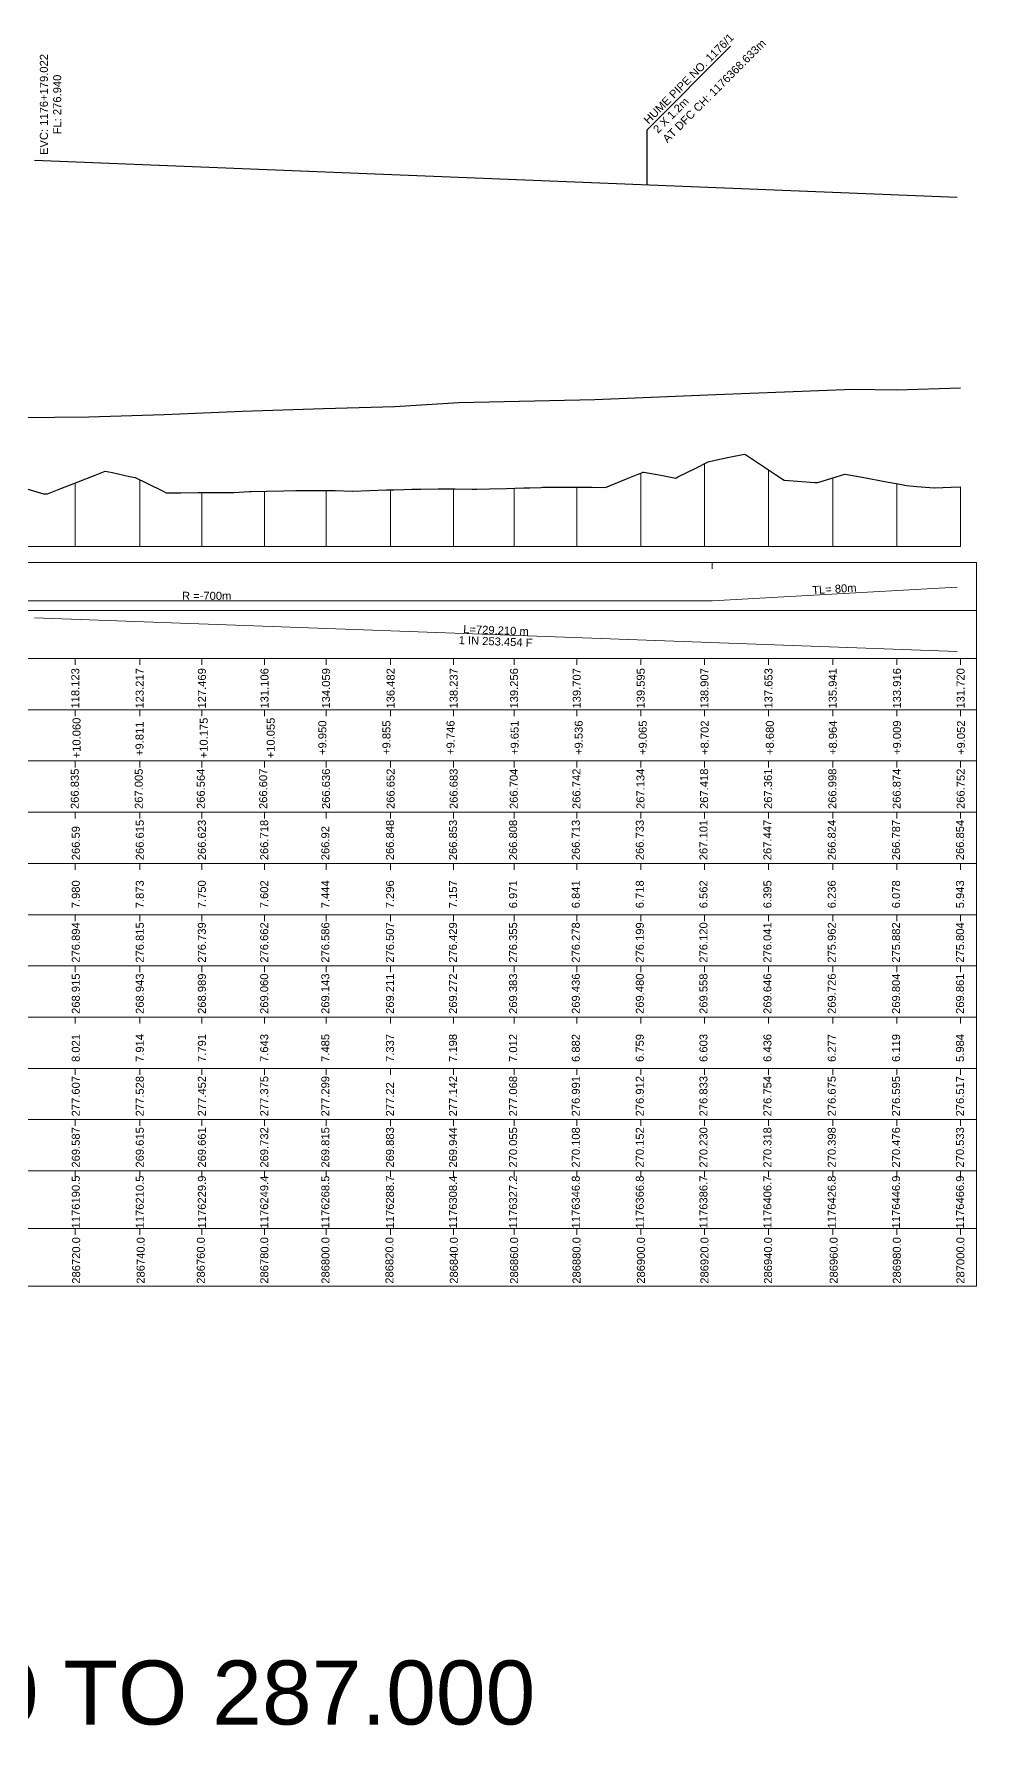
# Model space of a CAD drawing. Header units: metres. Extents: x 9905 to 38505, y -12378 to -11796.
# Drawn here: x 17230 to 17524, y -12378 to -11840 of the extents above; entities that cross this region are included whole.
import ezdxf
from ezdxf.enums import TextEntityAlignment as Align

# ---------------------------------------------------------------- set-up
doc = ezdxf.new("R2010")
doc.units = ezdxf.units.M
doc.header["$MEASUREMENT"] = 0
for name, color, linetype, lineweight in [('C-PROF-LABL-DG', 1, 'Continuous', 25), ('LS CUT FILL', 10, 'Continuous', 0), ('LS DATUM X', 7, 'Continuous', 0), ('LS EXG IR CH', 7, 'Continuous', 0), ('LS EXG. FL', 7, 'Continuous', 0), ('LS EXG. GL', 7, 'Continuous', 0), ('LS EXG. GL AT PRO. TOE', 7, 'Continuous', 0), ('LS EXG. RL', 7, 'Continuous', 0), ('LS FRAME', 7, 'Continuous', 0), ('LS PFL-EFL', 10, 'Continuous', 0), ('LS PRL-ERL', 10, 'Continuous', 0), ('LS PRO. DFCC CH', 10, 'Continuous', 0), ('LS PRO. FL', 10, 'Continuous', 0), ('LS PRO. RL', 10, 'Continuous', 0), ('LS PROFILE EXG FL', 7, 'Continuous', 25), ('LS PROFILE EXG GL', 7, 'Continuous', 30), ('LS PROFILE PRO FL', 1, 'Continuous', 30), ('LS TICKS', 7, 'Continuous', 0), ('LS TRACK CENTER', 10, 'Continuous', 0), ('Profile Grid', 7, 'Continuous', 0)]:
    doc.layers.add(name, color=color, linetype=linetype, lineweight=lineweight)
for name, color, linetype in [('LS HORIZONTAL ALIGNMENT', 10, 'Continuous'), ("LS LC'S", 7, 'Continuous'), ('LS VERTICAL ALIGNMENT', 10, 'Continuous'), ('ref text', 3, 'Continuous')]:
    doc.layers.add(name, color=color, linetype=linetype)
doc.styles.add('Arial', font='arial.ttf')
doc.styles.get("Standard").update_dxf_attribs({"font": 'arial.ttf'})
doc.styles.add('Style-Arial', font='arial.ttf')

msp = doc.modelspace()

# ---------------------------------------------------------------- linework, layer by layer
at = {"layer": 'LS DATUM X', "color": 7, "linetype": 'Continuous', "lineweight": 0}
msp.add_line((17000, -12000), (17519.22, -12000), dxfattribs=at)
at = {"layer": 'LS FRAME', "color": 7, "linetype": 'Continuous', "lineweight": 0, "flags": 128}
for points in [[(16995, -12020), (17524.22, -12020), (17524.22, -12005), (16995, -12005), (16995, -12020)], [(16995, -12035), (17524.22, -12035), (17524.22, -12020), (16995, -12020), (16995, -12035)], [(16995, -12051), (17524.22, -12051), (17524.22, -12035), (16995, -12035), (16995, -12051)], [(16995, -12067), (17524.22, -12067), (17524.22, -12051), (16995, -12051), (16995, -12067)], [(16995, -12083), (17524.22, -12083), (17524.22, -12067), (16995, -12067), (16995, -12083)], [(16995, -12099), (17524.22, -12099), (17524.22, -12083), (16995, -12083), (16995, -12099)], [(16995, -12115), (17524.22, -12115), (17524.22, -12099), (16995, -12099), (16995, -12115)], [(16995, -12131), (17524.22, -12131), (17524.22, -12115), (16995, -12115), (16995, -12131)], [(16995, -12147), (17524.22, -12147), (17524.22, -12131), (16995, -12131), (16995, -12147)], [(16995, -12163), (17524.22, -12163), (17524.22, -12147), (16995, -12147), (16995, -12163)], [(16995, -12179), (17524.22, -12179), (17524.22, -12163), (16995, -12163), (16995, -12179)], [(16995, -12195), (17524.22, -12195), (17524.22, -12179), (16995, -12179), (16995, -12195)], [(16995, -12213), (17524.22, -12213), (17524.22, -12195), (16995, -12195), (16995, -12213)], [(16995, -12231), (17524.22, -12231), (17524.22, -12213), (16995, -12213), (16995, -12231)]]:
    msp.add_lwpolyline(points, close=True, dxfattribs=at)
at = {"layer": 'LS HORIZONTAL ALIGNMENT', "color": 1, "lineweight": 0, "flags": 128}
msp.add_lwpolyline([(17000, -12012.5), (17045.5, -12012.5), (17045.5, -12012.5), (17125.5, -12017), (17125.5, -12017), (17441.59, -12017), (17441.59, -12017), (17518.15, -12012.69)], dxfattribs=at)
at = {"layer": "LS LC'S"}
msp.add_lwpolyline([(17421.22, -11887.03), (17421.22, -11869.87), (17447.32, -11843.78)], dxfattribs=at)
at = {"layer": 'LS PROFILE EXG FL'}
msp.add_lwpolyline([(17000, -11965.25), (17020.17, -11964.95), (17048.04, -11964.16), (17087.3, -11963.2), (17111.49, -11962.72), (17136.18, -11962.11), (17173.92, -11960.8), (17207.63, -11960.06), (17225.21, -11959.71), (17246.71, -11959.47), (17270.23, -11958.81), (17294.79, -11957.75), (17320.09, -11956.9), (17342.39, -11956.23), (17362.33, -11955.06), (17404.9, -11954.14), (17442.66, -11952.49), (17485.62, -11950.83), (17499.32, -11951.05), (17519.22, -11950.49)], dxfattribs=at)
at = {"layer": 'LS PROFILE EXG GL', "flags": 128}
msp.add_lwpolyline([(17227.29, -11981.97), (17232.56, -11983.54), (17232.65, -11983.54), (17233.26, -11983.55), (17233.83, -11983.51), (17238.01, -11981.9), (17243.37, -11979.81), (17248.72, -11977.7), (17251.85, -11976.45), (17254.08, -11976.94), (17259.44, -11978.1), (17261.19, -11978.48), (17264.8, -11980.25), (17270.15, -11982.88), (17270.9, -11983.25), (17275.51, -11983.22), (17280.87, -11983.18), (17286.23, -11983.15), (17286.41, -11983.15), (17291.58, -11983.17), (17292, -11983.18), (17296.94, -11982.87), (17297.52, -11982.83), (17302.3, -11982.72), (17307.66, -11982.58), (17311.43, -11982.49), (17313.01, -11982.49), (17318.37, -11982.48), (17322.83, -11982.47), (17323.73, -11982.5), (17328.99, -11982.69), (17329.09, -11982.69), (17334.44, -11982.51), (17339.8, -11982.33), (17342.06, -11982.26), (17345.16, -11982.16), (17347.68, -11982.08), (17350.52, -11982.05), (17355.87, -11982.01), (17356.91, -11982), (17361.23, -11982.04), (17366.59, -11982.09), (17367.99, -11982.1), (17371.95, -11982), (17377.3, -11981.86), (17382.66, -11981.73), (17384.59, -11981.68), (17388.02, -11981.53), (17388.59, -11981.51), (17393.38, -11981.49), (17398.73, -11981.46), (17403.6, -11981.43), (17404.09, -11981.44), (17408.25, -11981.54), (17409.45, -11981.05), (17414.8, -11978.88), (17419.97, -11976.78), (17420.16, -11976.82), (17425.52, -11977.77), (17430.2, -11978.63), (17430.88, -11978.29), (17436.23, -11975.6), (17440.35, -11973.56), (17441.59, -11973.29), (17446.93, -11972.13), (17451.67, -11971.12), (17452.26, -11971.5), (17457.59, -11975), (17462.93, -11978.54), (17464.12, -11979.34), (17468.26, -11979.64), (17473.59, -11980), (17474.57, -11980.06), (17478.93, -11978.69), (17482.99, -11977.4), (17484.26, -11977.63), (17489.59, -11978.61), (17494.93, -11979.59), (17500.26, -11980.57), (17502.36, -11980.95), (17505.59, -11981.23), (17510.93, -11981.68), (17511.02, -11981.69), (17516.26, -11981.49), (17519.22, -11981.42)], dxfattribs=at)
at = {"layer": 'LS PROFILE PRO FL', "flags": 128}
msp.add_lwpolyline([(17229.7, -11879.37), (17518.15, -11890.9)], dxfattribs=at)
at = {"layer": 'LS TICKS', "color": 7, "linetype": 'Continuous', "lineweight": 0, "flags": 128}
for points in [[(17441.59, -12007), (17441.59, -12005)], [(17242.48, -12037), (17242.48, -12035)], [(17262.61, -12037), (17262.61, -12035)], [(17282.06, -12037), (17282.06, -12035)], [(17301.63, -12037), (17301.63, -12035)], [(17320.86, -12037), (17320.86, -12035)], [(17341.04, -12037), (17341.04, -12035)], [(17360.75, -12037), (17360.75, -12035)], [(17379.64, -12037), (17379.64, -12035)], [(17399.22, -12037), (17399.22, -12035)], [(17419.22, -12037), (17419.22, -12035)], [(17439.15, -12037), (17439.15, -12035)], [(17459.17, -12037), (17459.17, -12035)], [(17479.24, -12037), (17479.24, -12035)], [(17499.32, -12037), (17499.32, -12035)], [(17519.22, -12037), (17519.22, -12035)], [(17242.48, -12053), (17242.48, -12051)], [(17262.61, -12053), (17262.61, -12051)], [(17282.06, -12053), (17282.06, -12051)], [(17301.63, -12053), (17301.63, -12051)], [(17320.86, -12053), (17320.86, -12051)], [(17341.04, -12053), (17341.04, -12051)], [(17360.75, -12053), (17360.75, -12051)], [(17379.64, -12053), (17379.64, -12051)], [(17399.22, -12053), (17399.22, -12051)], [(17419.22, -12053), (17419.22, -12051)], [(17439.15, -12053), (17439.15, -12051)], [(17459.17, -12053), (17459.17, -12051)], [(17479.24, -12053), (17479.24, -12051)], [(17499.32, -12053), (17499.32, -12051)], [(17519.22, -12053), (17519.22, -12051)], [(17242.48, -12069), (17242.48, -12067)], [(17262.61, -12069), (17262.61, -12067)], [(17282.06, -12069), (17282.06, -12067)], [(17301.63, -12069), (17301.63, -12067)], [(17320.86, -12069), (17320.86, -12067)], [(17341.04, -12069), (17341.04, -12067)], [(17360.75, -12069), (17360.75, -12067)], [(17379.64, -12069), (17379.64, -12067)], [(17399.22, -12069), (17399.22, -12067)], [(17419.22, -12069), (17419.22, -12067)], [(17439.15, -12069), (17439.15, -12067)], [(17459.17, -12069), (17459.17, -12067)], [(17479.24, -12069), (17479.24, -12067)], [(17499.32, -12069), (17499.32, -12067)], [(17519.22, -12069), (17519.22, -12067)], [(17242.48, -12085), (17242.48, -12083)], [(17262.61, -12085), (17262.61, -12083)], [(17282.06, -12085), (17282.06, -12083)], [(17301.63, -12085), (17301.63, -12083)], [(17320.86, -12085), (17320.86, -12083)], [(17341.04, -12085), (17341.04, -12083)], [(17360.75, -12085), (17360.75, -12083)], [(17379.64, -12085), (17379.64, -12083)], [(17399.22, -12085), (17399.22, -12083)], [(17419.22, -12085), (17419.22, -12083)], [(17439.15, -12085), (17439.15, -12083)], [(17459.17, -12085), (17459.17, -12083)], [(17479.24, -12085), (17479.24, -12083)], [(17499.32, -12085), (17499.32, -12083)], [(17519.22, -12085), (17519.22, -12083)], [(17242.48, -12101), (17242.48, -12099)], [(17262.61, -12101), (17262.61, -12099)], [(17282.06, -12101), (17282.06, -12099)], [(17301.63, -12101), (17301.63, -12099)], [(17320.86, -12101), (17320.86, -12099)], [(17341.04, -12101), (17341.04, -12099)], [(17360.75, -12101), (17360.75, -12099)], [(17379.64, -12101), (17379.64, -12099)], [(17399.22, -12101), (17399.22, -12099)], [(17419.22, -12101), (17419.22, -12099)], [(17439.15, -12101), (17439.15, -12099)], [(17459.17, -12101), (17459.17, -12099)], [(17479.24, -12101), (17479.24, -12099)], [(17499.32, -12101), (17499.32, -12099)], [(17519.22, -12101), (17519.22, -12099)], [(17242.48, -12117), (17242.48, -12115)], [(17262.61, -12117), (17262.61, -12115)], [(17282.06, -12117), (17282.06, -12115)], [(17301.63, -12117), (17301.63, -12115)], [(17320.86, -12117), (17320.86, -12115)], [(17341.04, -12117), (17341.04, -12115)], [(17360.75, -12117), (17360.75, -12115)], [(17379.64, -12117), (17379.64, -12115)], [(17399.22, -12117), (17399.22, -12115)], [(17419.22, -12117), (17419.22, -12115)], [(17439.15, -12117), (17439.15, -12115)], [(17459.17, -12117), (17459.17, -12115)], [(17479.24, -12117), (17479.24, -12115)], [(17499.32, -12117), (17499.32, -12115)], [(17519.22, -12117), (17519.22, -12115)], [(17242.48, -12133), (17242.48, -12131)], [(17262.61, -12133), (17262.61, -12131)], [(17282.06, -12133), (17282.06, -12131)], [(17301.63, -12133), (17301.63, -12131)], [(17320.86, -12133), (17320.86, -12131)], [(17341.04, -12133), (17341.04, -12131)], [(17360.75, -12133), (17360.75, -12131)], [(17379.64, -12133), (17379.64, -12131)], [(17399.22, -12133), (17399.22, -12131)], [(17419.22, -12133), (17419.22, -12131)], [(17439.15, -12133), (17439.15, -12131)], [(17459.17, -12133), (17459.17, -12131)], [(17479.24, -12133), (17479.24, -12131)], [(17499.32, -12133), (17499.32, -12131)], [(17519.22, -12133), (17519.22, -12131)], [(17242.48, -12149), (17242.48, -12147)], [(17262.61, -12149), (17262.61, -12147)], [(17282.06, -12149), (17282.06, -12147)], [(17301.63, -12149), (17301.63, -12147)], [(17320.86, -12149), (17320.86, -12147)], [(17341.04, -12149), (17341.04, -12147)], [(17360.75, -12149), (17360.75, -12147)], [(17379.64, -12149), (17379.64, -12147)], [(17399.22, -12149), (17399.22, -12147)], [(17419.22, -12149), (17419.22, -12147)], [(17439.15, -12149), (17439.15, -12147)], [(17459.17, -12149), (17459.17, -12147)], [(17479.24, -12149), (17479.24, -12147)], [(17499.32, -12149), (17499.32, -12147)], [(17519.22, -12149), (17519.22, -12147)], [(17242.48, -12165), (17242.48, -12163)], [(17262.61, -12165), (17262.61, -12163)], [(17282.06, -12165), (17282.06, -12163)], [(17301.63, -12165), (17301.63, -12163)], [(17320.86, -12165), (17320.86, -12163)], [(17341.04, -12165), (17341.04, -12163)], [(17360.75, -12165), (17360.75, -12163)], [(17379.64, -12165), (17379.64, -12163)], [(17399.22, -12165), (17399.22, -12163)], [(17419.22, -12165), (17419.22, -12163)], [(17439.15, -12165), (17439.15, -12163)], [(17459.17, -12165), (17459.17, -12163)], [(17479.24, -12165), (17479.24, -12163)], [(17499.32, -12165), (17499.32, -12163)], [(17519.22, -12165), (17519.22, -12163)], [(17242.48, -12181), (17242.48, -12179)], [(17262.61, -12181), (17262.61, -12179)], [(17282.06, -12181), (17282.06, -12179)], [(17301.63, -12181), (17301.63, -12179)], [(17320.86, -12181), (17320.86, -12179)], [(17341.04, -12181), (17341.04, -12179)], [(17360.75, -12181), (17360.75, -12179)], [(17379.64, -12181), (17379.64, -12179)], [(17399.22, -12181), (17399.22, -12179)], [(17419.22, -12181), (17419.22, -12179)], [(17439.15, -12181), (17439.15, -12179)], [(17459.17, -12181), (17459.17, -12179)], [(17479.24, -12181), (17479.24, -12179)], [(17499.32, -12181), (17499.32, -12179)], [(17519.22, -12181), (17519.22, -12179)], [(17242.48, -12197), (17242.48, -12195)], [(17262.61, -12197), (17262.61, -12195)], [(17282.06, -12197), (17282.06, -12195)], [(17301.63, -12197), (17301.63, -12195)], [(17320.86, -12197), (17320.86, -12195)], [(17341.04, -12197), (17341.04, -12195)], [(17360.75, -12197), (17360.75, -12195)], [(17379.64, -12197), (17379.64, -12195)], [(17399.22, -12197), (17399.22, -12195)], [(17419.22, -12197), (17419.22, -12195)], [(17439.15, -12197), (17439.15, -12195)], [(17459.17, -12197), (17459.17, -12195)], [(17479.24, -12197), (17479.24, -12195)], [(17499.32, -12197), (17499.32, -12195)], [(17519.22, -12197), (17519.22, -12195)], [(17242.48, -12215), (17242.48, -12213)], [(17262.61, -12215), (17262.61, -12213)], [(17282.06, -12215), (17282.06, -12213)], [(17301.63, -12215), (17301.63, -12213)], [(17320.86, -12215), (17320.86, -12213)], [(17341.04, -12215), (17341.04, -12213)], [(17360.75, -12215), (17360.75, -12213)], [(17379.64, -12215), (17379.64, -12213)], [(17399.22, -12215), (17399.22, -12213)], [(17419.22, -12215), (17419.22, -12213)], [(17439.15, -12215), (17439.15, -12213)], [(17459.17, -12215), (17459.17, -12213)], [(17479.24, -12215), (17479.24, -12213)], [(17499.32, -12215), (17499.32, -12213)], [(17519.22, -12215), (17519.22, -12213)]]:
    msp.add_lwpolyline(points, dxfattribs=at)
at = {"layer": 'LS VERTICAL ALIGNMENT', "color": 1, "linetype": 'Continuous', "lineweight": 0, "flags": 128}
msp.add_lwpolyline([(17229.7, -12022.25), (17518.15, -12032.75)], dxfattribs=at)
at = {"layer": 'Profile Grid', "flags": 128}
for points in [[(17419.22, -12000), (17419.22, -11977.09)], [(17439.15, -12000), (17439.15, -11974.16)], [(17459.17, -12000), (17459.17, -11976.05)], [(17242.48, -12000), (17242.48, -11980.16)], [(17262.61, -12000), (17262.61, -11979.17)], [(17282.06, -12000), (17282.06, -11983.18)], [(17301.63, -12000), (17301.63, -11982.73)], [(17320.86, -12000), (17320.86, -11982.47)], [(17341.04, -12000), (17341.04, -11982.29)], [(17360.75, -12000), (17360.75, -11982.04)], [(17379.64, -12000), (17379.64, -11981.81)], [(17399.22, -12000), (17399.22, -11981.46)], [(17479.24, -12000), (17479.24, -11978.59)], [(17499.32, -12000), (17499.32, -11980.39)], [(17519.22, -12000), (17519.22, -11981.42)]]:
    msp.add_lwpolyline(points, dxfattribs=at)

# ---------------------------------------------------------------- texts
at = {"layer": 'C-PROF-LABL-DG', "color": 1, "linetype": 'Continuous', "lineweight": 25, "insert": (17234.76, -11861.96), "char_height": 2.5, "attachment_point": 5, "rotation": 90, "style": 'Arial'}
msp.add_mtext('EVC: 1176+179.022\\PFL: 276.940', dxfattribs=at)
at = {"layer": 'LS CUT FILL'}
for s, p in [('+10.060', (17244.12, -12066.18)), ('+10.175', (17283.88, -12066.18)), ('+10.055', (17304.82, -12066.18)), ('+9.811', (17263.81, -12065.45)), ('+9.950', (17320.97, -12065.13)), ('+9.855', (17341, -12065.13)), ('+9.746', (17361.03, -12065.13)), ('+9.651', (17381.06, -12065.13)), ('+9.536', (17401.08, -12065.13)), ('+9.065', (17421.11, -12065.13)), ('+8.702', (17440.48, -12065.13)), ('+8.680', (17460.84, -12065.13)), ('+8.964', (17480.54, -12065.13)), ('+9.009', (17500.57, -12065.13)), ('+9.052', (17520.6, -12065.13))]:
    msp.add_text(s, height=2.5, rotation=90, dxfattribs=at).set_placement(p)
at = {"layer": 'LS EXG IR CH', "lineweight": 0, "style": 'Style-Arial'}
for s, p in [('286720.0', (17242.75, -12215.7)), ('286740.0', (17262.91, -12215.7)), ('286760.0', (17281.72, -12215.7)), ('286780.0', (17301.56, -12215.7)), ('286800.0', (17320.68, -12215.7)), ('286820.0', (17340.68, -12215.7)), ('286840.0', (17360.81, -12215.7)), ('286860.0', (17379.66, -12215.7)), ('286880.0', (17399.16, -12215.7)), ('286900.0', (17419.28, -12215.7)), ('286920.0', (17439.16, -12215.7)), ('286940.0', (17459.03, -12215.7)), ('286960.0', (17479.54, -12215.7)), ('286980.0', (17499.28, -12215.7)), ('287000.0', (17519.16, -12215.7))]:
    msp.add_text(s, height=2.5, rotation=90, dxfattribs=at).set_placement(p, align=Align.MIDDLE_RIGHT)
at = {"layer": 'LS EXG. FL', "style": 'Style-Arial'}
for s, p in [('268.915', (17243.89, -12146)), ('268.943', (17263.89, -12146)), ('268.989', (17283.29, -12146)), ('269.060', (17302.79, -12146)), ('269.143', (17321.89, -12146)), ('269.211', (17342.09, -12146)), ('269.272', (17361.79, -12146)), ('269.383', (17380.59, -12146)), ('269.436', (17400.19, -12146)), ('269.480', (17420.19, -12146)), ('269.558', (17440.09, -12146)), ('269.646', (17460.09, -12146)), ('269.726', (17480.19, -12146)), ('269.804', (17500.29, -12146)), ('269.861', (17520.29, -12146))]:
    msp.add_text(s, height=2.5, rotation=90, dxfattribs=at).set_placement(p)
at = {"layer": 'LS EXG. GL', "style": 'Style-Arial'}
for s, p in [('266.835', (17243.57, -12082)), ('267.005', (17263.57, -12082)), ('266.564', (17282.97, -12082)), ('266.607', (17302.47, -12082)), ('266.636', (17322.09, -12082)), ('266.652', (17342.29, -12082)), ('266.683', (17361.99, -12082)), ('266.704', (17380.79, -12082)), ('266.742', (17400.39, -12082)), ('267.134', (17420.39, -12082)), ('267.418', (17440.29, -12082)), ('267.361', (17460.29, -12082)), ('266.998', (17480.39, -12082)), ('266.874', (17500.49, -12082)), ('266.752', (17520.49, -12082))]:
    msp.add_text(s, height=2.5, rotation=90, dxfattribs=at).set_placement(p)
at = {"layer": 'LS EXG. GL AT PRO. TOE', "style": 'Style-Arial'}
for s, p in [('266.615', (17263.89, -12098)), ('266.623', (17283.29, -12098)), ('266.718', (17302.79, -12098)), ('266.848', (17342.09, -12098)), ('266.853', (17361.79, -12098)), ('266.808', (17380.59, -12098)), ('266.713', (17400.19, -12098)), ('266.733', (17420.19, -12098)), ('267.101', (17440.09, -12098)), ('267.447', (17460.09, -12098)), ('266.824', (17480.19, -12098)), ('266.787', (17500.29, -12098)), ('266.854', (17520.29, -12098)), ('266.59', (17243.89, -12098)), ('266.92', (17321.89, -12098))]:
    msp.add_text(s, height=2.5, rotation=90, dxfattribs=at).set_placement(p)
at = {"layer": 'LS EXG. RL', "style": 'Style-Arial'}
for s, p in [('269.587', (17243.89, -12194)), ('269.615', (17263.89, -12194)), ('269.661', (17283.29, -12194)), ('269.732', (17302.79, -12194)), ('269.815', (17321.89, -12194)), ('269.883', (17342.09, -12194)), ('269.944', (17361.79, -12194)), ('270.055', (17380.59, -12194)), ('270.108', (17400.19, -12194)), ('270.152', (17420.19, -12194)), ('270.230', (17440.09, -12194)), ('270.318', (17460.09, -12194)), ('270.398', (17480.19, -12194)), ('270.476', (17500.29, -12194)), ('270.533', (17520.29, -12194))]:
    msp.add_text(s, height=2.5, rotation=90, dxfattribs=at).set_placement(p)
at = {"layer": 'LS HORIZONTAL ALIGNMENT', "color": 1, "lineweight": 0, "insert": (17283.55, -12015.42), "char_height": 2.5, "attachment_point": 5, "line_spacing_factor": 0.6, "style": 'Style-Arial'}
msp.add_mtext('R =-700m', dxfattribs=at)
at = {"layer": 'LS HORIZONTAL ALIGNMENT', "color": 1, "lineweight": 0, "insert": (17479.76, -12013.27), "char_height": 2.5, "attachment_point": 5, "rotation": 3.2187, "line_spacing_factor": 0.6, "style": 'Style-Arial'}
msp.add_mtext('TL= 80m', dxfattribs=at)
at = {"layer": "LS LC'S", "color": 10, "insert": (17419.9, -11866.44), "char_height": 2.5, "width": 57.2066, "attachment_point": 1, "rotation": 45}
msp.add_mtext('\\A1;HUME PIPE NO. 1176/1\\P2 X 1.2m\\PAT DFC CH: 1176368.633m', dxfattribs=at)
at = {"layer": 'LS PFL-EFL', "style": 'Style-Arial'}
for s, p in [('7.980', (17243.89, -12113)), ('7.873', (17263.89, -12113)), ('7.750', (17283.29, -12113)), ('7.602', (17302.79, -12113)), ('7.444', (17321.89, -12113)), ('7.296', (17342.09, -12113)), ('7.157', (17361.79, -12113)), ('6.971', (17380.59, -12113)), ('6.841', (17400.19, -12113)), ('6.718', (17420.19, -12113)), ('6.562', (17440.09, -12113)), ('6.395', (17460.09, -12113)), ('6.236', (17480.19, -12113)), ('6.078', (17500.29, -12113)), ('5.943', (17520.29, -12113))]:
    msp.add_text(s, height=2.5, rotation=90, dxfattribs=at).set_placement(p)
at = {"layer": 'LS PRL-ERL', "style": 'Style-Arial'}
for s, p in [('8.021', (17243.89, -12161)), ('7.914', (17263.89, -12161)), ('7.791', (17283.29, -12161)), ('7.643', (17302.79, -12161)), ('7.485', (17321.89, -12161)), ('7.337', (17342.09, -12161)), ('7.198', (17361.79, -12161)), ('7.012', (17380.59, -12161)), ('6.882', (17400.19, -12161)), ('6.759', (17420.19, -12161)), ('6.603', (17440.09, -12161)), ('6.436', (17460.09, -12161)), ('6.277', (17480.19, -12161)), ('6.119', (17500.29, -12161)), ('5.984', (17520.29, -12161))]:
    msp.add_text(s, height=2.5, rotation=90, dxfattribs=at).set_placement(p)
at = {"layer": 'LS PRO. DFCC CH', "style": 'Style-Arial'}
for s, p in [('1176190.5', (17243.89, -12213)), ('1176210.5', (17263.89, -12213)), ('1176229.9', (17283.29, -12213)), ('1176249.4', (17302.79, -12213)), ('1176268.5', (17321.89, -12213)), ('1176288.7', (17342.09, -12213)), ('1176308.4', (17361.79, -12213)), ('1176327.2', (17380.59, -12213)), ('1176346.8', (17400.19, -12213)), ('1176366.8', (17420.19, -12213)), ('1176386.7', (17440.09, -12213)), ('1176406.7', (17460.09, -12213)), ('1176426.8', (17480.19, -12213)), ('1176446.9', (17500.29, -12213)), ('1176466.9', (17520.29, -12213))]:
    msp.add_text(s, height=2.5, rotation=90, dxfattribs=at).set_placement(p)
at = {"layer": 'LS PRO. FL', "style": 'Style-Arial'}
for s, p in [('276.894', (17243.89, -12130)), ('276.815', (17263.89, -12130)), ('276.739', (17283.29, -12130)), ('276.662', (17302.79, -12130)), ('276.586', (17321.89, -12130)), ('276.507', (17342.09, -12130)), ('276.429', (17361.79, -12130)), ('276.355', (17380.59, -12130)), ('276.278', (17400.19, -12130)), ('276.199', (17420.19, -12130)), ('276.120', (17440.09, -12130)), ('276.041', (17460.09, -12130)), ('275.962', (17480.19, -12130)), ('275.882', (17500.29, -12130)), ('275.804', (17520.29, -12130))]:
    msp.add_text(s, height=2.5, rotation=90, dxfattribs=at).set_placement(p)
at = {"layer": 'LS PRO. RL', "style": 'Style-Arial'}
for s, p in [('277.607', (17243.89, -12178)), ('277.528', (17263.89, -12178)), ('277.452', (17283.29, -12178)), ('277.375', (17302.79, -12178)), ('277.299', (17321.89, -12178)), ('277.142', (17361.79, -12178)), ('277.068', (17380.59, -12178)), ('276.991', (17400.19, -12178)), ('276.912', (17420.19, -12178)), ('276.833', (17440.09, -12178)), ('276.754', (17460.09, -12178)), ('276.675', (17480.19, -12178)), ('276.595', (17500.29, -12178)), ('276.517', (17520.29, -12178)), ('277.22', (17342.09, -12178))]:
    msp.add_text(s, height=2.5, rotation=90, dxfattribs=at).set_placement(p)
at = {"layer": 'LS TRACK CENTER'}
for s, p in [('118.123', (17242.48, -12038)), ('123.217', (17262.61, -12038)), ('127.469', (17282.06, -12038)), ('131.106', (17301.63, -12038)), ('134.059', (17320.86, -12038)), ('136.482', (17341.04, -12038)), ('138.237', (17360.75, -12038)), ('139.256', (17379.64, -12038)), ('139.707', (17399.22, -12038)), ('139.595', (17419.22, -12038)), ('138.907', (17439.15, -12038)), ('137.653', (17459.17, -12038)), ('135.941', (17479.24, -12038)), ('133.916', (17499.32, -12038)), ('131.720', (17519.22, -12038))]:
    msp.add_text(s, height=2.5, rotation=90, dxfattribs=at).set_placement(p, align=Align.MIDDLE_RIGHT)
at = {"layer": 'LS VERTICAL ALIGNMENT', "color": 1, "lineweight": 0, "insert": (17373.93, -12027.92), "char_height": 2.5, "attachment_point": 5, "rotation": 357.9153, "line_spacing_factor": 0.84, "style": 'Style-Arial'}
msp.add_mtext('L=729.210 m\\P1 IN 253.454 F', dxfattribs=at)
at = {"layer": 'ref text', "color": 3, "insert": (17130, -12368.23), "char_height": 20, "width": 256.3165, "attachment_point": 7, "bg_fill": 3, "box_fill_scale": 1.5, "bg_fill_color": 256, "bg_fill_transparency": 0}
msp.add_mtext('286.500 TO 287.000', dxfattribs=at)

doc.saveas('drawing.dxf')
